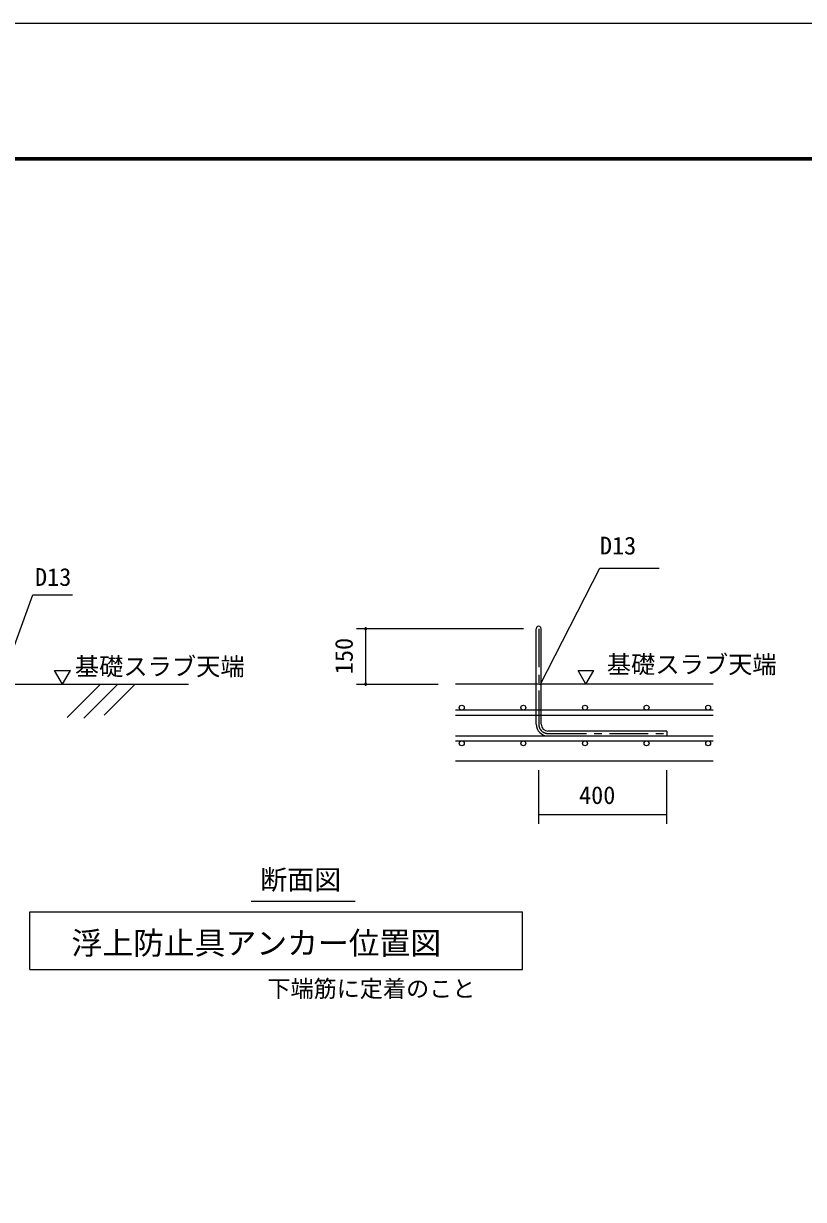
# Model space of a CAD drawing. Units: millimetres, scale not verified. Extents: x -14850 to 14850, y -10500 to 10500.
# Drawn here: x 1141 to 6205, y 2863 to 10500 of the extents above; entities that cross this region are included whole.
import ezdxf
from ezdxf.enums import TextEntityAlignment as Align

# ---------------------------------------------------------------- set-up
doc = ezdxf.new("R2010")
doc.units = ezdxf.units.MM
doc.header["$LTSCALE"] = 50
doc.linetypes.add('CHAIN1', pattern=[8, 5, -1, 1, -1])
for name, color, linetype, lineweight in [('0-4_文字', 5, 'Continuous', 25), ('0-6_図面枠', 7, 'Continuous', 25), ('0-7_Axis_waku', 7, 'Continuous', 25)]:
    doc.layers.add(name, color=color, linetype=linetype, lineweight=lineweight)
doc.styles.add('ＭＳ ゴシック', font='')
doc.styles.get('ＭＳ ゴシック').set_extended_font_data('MS Gothic')

msp = doc.modelspace()

# ---------------------------------------------------------------- linework, layer by layer
at = {"layer": '0-4_文字', "color": 3}
for p, q in [((945.28, 6084.05), (1202.43, 6789.2)), ((1202.43, 6789.2), (1459.59, 6789.2)), ((4470.32, 5949.14), (4470.32, 6569.01)), ((4502.32, 5949.14), (4502.32, 6569.01)), ((1394.13, 6209.14), (1445.5, 6298.12)), ((4792.74, 6209.14), (4844.11, 6298.12)), ((-529.74, 6209.14), (2213.43, 6209.14)), ((1640.43, 6209.14), (1424.97, 5993.68)), ((1753.57, 6209.14), (1533.61, 5989.18)), ((1866.7, 6209.14), (1664.56, 6006.99)), ((5619.64, 6041.14), (3945.32, 6041.14)), ((3945.32, 6009.14), (5619.64, 6009.14)), ((5317.7, 5905.14), (4546.32, 5905.14)), ((5317.7, 5905.14), (5317.7, 5873.14)), ((3945.32, 5873.14), (5619.64, 5873.14)), ((3945.32, 5841.14), (5619.64, 5841.14)), ((4546.32, 5873.14), (5619.64, 5873.14)), ((2618.87, 4800.22), (3294.87, 4800.22)), ((1181.32, 4730.44), (4381.32, 4730.44)), ((1181.32, 4355.44), (1181.32, 4730.44)), ((4381.32, 4355.44), (4381.32, 4730.44)), ((1181.32, 4355.44), (4381.32, 4355.44))]:
    msp.add_line(p, q, dxfattribs=at)
at = {"layer": '0-4_文字', "color": 2}
for p, q in [((4386.68, 6569.16), (3302.25, 6569.16)), ((3362.25, 6569.16), (3362.25, 6209.14)), ((3302.25, 6209.14), (3832.54, 6209.14)), ((5619.64, 6209.14), (3945.32, 6209.14)), ((5619.64, 5709.14), (3945.32, 5709.14)), ((4486.33, 5303.34), (4486.33, 5651.2)), ((5317.7, 5303.34), (5317.7, 5651.2)), ((4486.33, 5363.34), (5317.7, 5363.34))]:
    msp.add_line(p, q, dxfattribs=at)
at = {"layer": '0-4_文字'}
for p, q in [((3362.25, 6573.16), (3357.79, 6573.16)), ((3366.71, 6573.16), (3362.25, 6573.16)), ((3362.25, 6567.16), (3356.6, 6567.16)), ((3367.9, 6567.16), (3362.25, 6567.16)), ((3362.25, 6207.14), (3356.6, 6207.14)), ((3362.25, 6213.14), (3357.79, 6213.14)), ((3366.71, 6213.14), (3362.25, 6213.14)), ((3367.9, 6207.14), (3362.25, 6207.14))]:
    msp.add_line(p, q, dxfattribs=at)
at = {"layer": '0-4_文字', "color": 3, "linetype": 'CHAIN1'}
for p, q in [((4486.32, 6569.01), (4486.32, 5949.14)), ((4546.32, 5889.14), (5317.7, 5889.14))]:
    msp.add_line(p, q, dxfattribs=at)
at = {"layer": '0-4_文字', "color": 3}
for points in [[(4496.44, 6204.63), (4882.17, 6962.33), (5267.9, 6962.33)], [(1394.13, 6209.14), (1342.75, 6298.12), (1445.5, 6298.12)], [(4792.74, 6209.14), (4741.37, 6298.12), (4844.11, 6298.12)]]:
    msp.add_lwpolyline(points, dxfattribs=at)
at = {"layer": '0-4_文字'}
for points in [[(3362.25, 6575.16), (3361.5, 6575.12), (3360.75, 6574.98), (3360.04, 6574.74), (3359.36, 6574.42), (3358.72, 6574.02), (3358.14, 6573.54), (3357.62, 6572.99), (3357.18, 6572.38), (3356.82, 6571.72), (3356.54, 6571.02), (3356.35, 6570.29), (3356.26, 6569.54), (3356.25, 6569.16), (3362.25, 6569.16)], [(3356.25, 6569.16), (3356.29, 6568.41), (3356.44, 6567.67), (3356.67, 6566.96), (3356.99, 6566.27), (3357.39, 6565.64), (3357.87, 6565.06), (3358.42, 6564.54), (3359.03, 6564.1), (3359.69, 6563.74), (3360.39, 6563.46), (3361.12, 6563.27), (3361.87, 6563.18), (3362.25, 6563.16), (3362.25, 6569.16)], [(3368.25, 6569.16), (3368.2, 6569.92), (3368.06, 6570.66), (3367.83, 6571.37), (3367.5, 6572.05), (3367.1, 6572.69), (3366.62, 6573.27), (3366.07, 6573.79), (3365.46, 6574.23), (3364.8, 6574.59), (3364.1, 6574.87), (3363.37, 6575.06), (3362.62, 6575.15), (3362.25, 6575.16), (3362.25, 6569.16)], [(3362.25, 6563.16), (3363, 6563.21), (3363.74, 6563.35), (3364.46, 6563.59), (3365.14, 6563.91), (3365.77, 6564.31), (3366.35, 6564.79), (3366.87, 6565.34), (3367.31, 6565.95), (3367.68, 6566.61), (3367.95, 6567.31), (3368.14, 6568.04), (3368.24, 6568.79), (3368.25, 6569.16), (3362.25, 6569.16)], [(3362.25, 6215.14), (3361.5, 6215.09), (3360.75, 6214.95), (3360.04, 6214.72), (3359.36, 6214.4), (3358.72, 6213.99), (3358.14, 6213.51), (3357.62, 6212.96), (3357.18, 6212.35), (3356.82, 6211.69), (3356.54, 6210.99), (3356.35, 6210.26), (3356.26, 6209.52), (3356.25, 6209.14), (3362.25, 6209.14)], [(3356.25, 6209.14), (3356.29, 6208.39), (3356.44, 6207.65), (3356.67, 6206.93), (3356.99, 6206.25), (3357.39, 6205.61), (3357.87, 6205.03), (3358.42, 6204.52), (3359.03, 6204.07), (3359.69, 6203.71), (3360.39, 6203.43), (3361.12, 6203.24), (3361.87, 6203.15), (3362.25, 6203.14), (3362.25, 6209.14)], [(3368.25, 6209.14), (3368.2, 6209.89), (3368.06, 6210.63), (3367.83, 6211.35), (3367.5, 6212.03), (3367.1, 6212.67), (3366.62, 6213.25), (3366.07, 6213.76), (3365.46, 6214.2), (3364.8, 6214.57), (3364.1, 6214.84), (3363.37, 6215.03), (3362.62, 6215.13), (3362.25, 6215.14), (3362.25, 6209.14)], [(3362.25, 6203.14), (3363, 6203.19), (3363.74, 6203.33), (3364.46, 6203.56), (3365.14, 6203.88), (3365.77, 6204.28), (3366.35, 6204.76), (3366.87, 6205.31), (3367.31, 6205.92), (3367.68, 6206.58), (3367.95, 6207.28), (3368.14, 6208.01), (3368.24, 6208.76), (3368.25, 6209.14), (3362.25, 6209.14)]]:
    msp.add_lwpolyline(points, close=True, dxfattribs=at)
at = {"layer": '0-4_文字', "color": 3}
for centre in [(3986.32, 6057.14), (4386.32, 6057.14), (4786.32, 6057.14), (5186.32, 6057.14), (5586.32, 6057.14), (3986.32, 5825.14), (4386.32, 5825.14), (4786.32, 5825.14), (5186.32, 5825.14), (5586.32, 5825.14)]:
    msp.add_circle(centre, 16, dxfattribs=at)
for centre, radius, start, end in [((4486.32, 6569.17), 16, 359.4274, 180), ((4546.32, 5949.14), 76, 180, 270), ((4546.32, 5949.14), 44, 180, 270)]:
    msp.add_arc(centre, radius, start, end, dxfattribs=at)
at = {"layer": '0-4_文字', "color": 3, "linetype": 'CHAIN1'}
msp.add_arc((4546.32, 5949.14), 60, 180, 270, dxfattribs=at)
at = {"layer": '0-6_図面枠'}
msp.add_lwpolyline([(-14850, -10500), (14850, -10500), (14850, 10500), (-14850, 10500)], close=True, dxfattribs=at)
at = {"layer": '0-7_Axis_waku'}
for p, q in [((-12964, 9629), (14014, 9629)), ((-12963, 9628), (14013, 9628)), ((-12962, 9627), (14012, 9627)), ((-12961, 9626), (14011, 9626)), ((-12960, 9625), (14010, 9625)), ((-12959, 9624), (14009, 9624)), ((-12958, 9623), (14008, 9623)), ((-12957, 9622), (14007, 9622)), ((-12956, 9621), (14006, 9621)), ((-12955, 9620), (14005, 9620)), ((-12954, 9619), (14004, 9619)), ((-12953, 9618), (14003, 9618)), ((-12952, 9617), (14002, 9617)), ((-12951, 9616), (14001, 9616)), ((-12950, 9615), (14000, 9615))]:
    msp.add_line(p, q, dxfattribs=at)

# ---------------------------------------------------------------- texts
at = {"layer": '0-4_文字', "color": 4, "style": 'ＭＳ ゴシック'}
for s, height, p in [('D13', 115.5, (4883.43, 7016.93)), ('D13', 115.5, (1215.91, 6813.07)), ('基礎スラブ天端', 115.5, (1474.43, 6232.07)), ('基礎スラブ天端', 115.5, (4928.06, 6245.52)), ('400', 115.5, (4747.87, 5396.4)), ('断面図', 128.4, (2678.31, 4836.7)), ('浮上防止具アンカー位置図', 146.6, (1452.98, 4410.52)), ('下端筋に定着のこと', 110, (2724.73, 4143.95))]:
    msp.add_text(s, height=height, dxfattribs=at).set_placement(p, align=Align.BOTTOM_LEFT)
msp.add_text('150', height=115.5, rotation=90, dxfattribs=at).set_placement((3313.68, 6274.23), align=Align.BOTTOM_LEFT)

doc.saveas('drawing.dxf')
